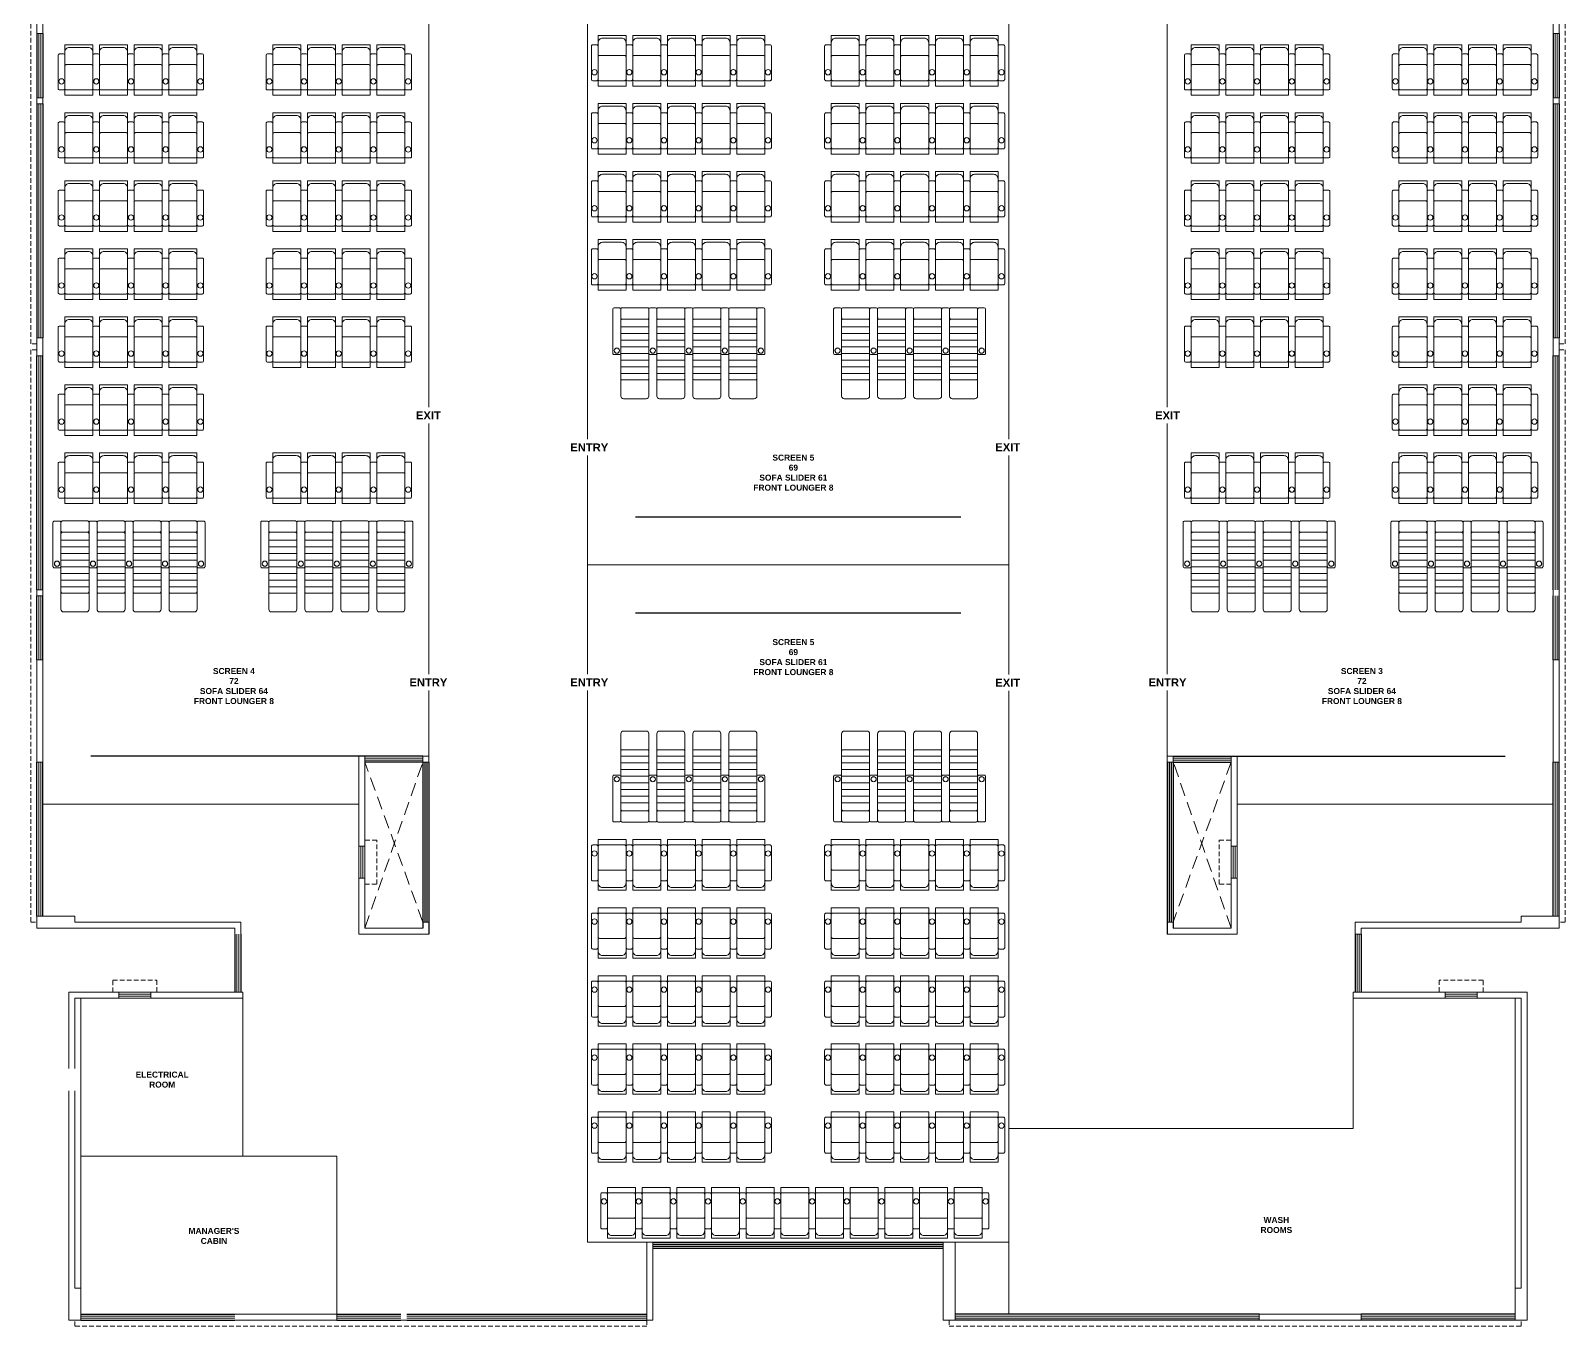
# Model space of a CAD drawing. Header units: inches. Extents: x 1807 to 67852, y 1160 to 20242.
# Drawn here: x 43781 to 44932, y 8234 to 9205 of the extents above; entities that cross this region are included whole.
import ezdxf
from ezdxf.lldxf.tags import DXFTag

# ---------------------------------------------------------------- set-up
doc = ezdxf.new("R2010")
doc.units = ezdxf.units.IN
doc.header["$MEASUREMENT"] = 0
doc.linetypes.add('DASHED', pattern=[0.75, 0.5, -0.25])
for name, color, linetype, lineweight in [('02WINDOW & DOTTED', 8, 'Continuous', 20), ('CHAIRS', 34, 'Continuous', 20), ('elev1', 250, 'Continuous', 15), ('PROJ.', 8, 'DASHED', 20), ('RAILING', 8, 'Continuous', 25), ('Railing 01', 8, 'Continuous', 18), ('text', 7, 'Continuous', 15), ('wall', 7, 'Continuous', 20), ('WALLS', 7, 'Continuous', 20), ('WINDOW', 8, 'Continuous', 15)]:
    doc.layers.add(name, color=color, linetype=linetype, lineweight=lineweight)
doc.layers.add('GF', color=36, linetype='Continuous')
doc.styles.add('title block', font='')
doc.styles.get('title block').set_extended_font_data('Gulim')
tags = doc.linetypes.add('HIDDEN', pattern=[0.375, 0.25, -0.125]).pattern_tags.tags
tags[6:7] = [DXFTag(74, 4), DXFTag(75, 0), DXFTag(340, '0'), DXFTag(46, 1.0), DXFTag(50, 0.0), DXFTag(44, 0.0), DXFTag(45, 0.0)]
tags[4:5] = [DXFTag(74, 4), DXFTag(75, 0), DXFTag(340, '0'), DXFTag(46, 1.0), DXFTag(50, 0.0), DXFTag(44, 0.0), DXFTag(45, 0.0)]

# ---------------------------------------------------------------- blocks, each defined once
blk = doc.blocks.new('Recliner chair-01')
at = {"layer": 'CHAIRS', "lineweight": -2}
for points in [[(-10.5, 1), (-10.5, 26, 0.414214), (-11.5, 27), (-14.5, 27, 0.414214), (-15.5, 26), (-15.5, 1, 0.414214), (-14.5, 0), (-11.5, 0, 0.414214)], [(-7.1, 31.9), (7.1, 31.9, -0.414214), (10.5, 28.5), (10.5, 1, -0.414214), (9.5, 0), (-9.5, 0, -0.414214), (-10.5, 1), (-10.5, 28.5, -0.414214)], [(10.5, 1), (10.5, 26, -0.414214), (11.5, 27), (14.5, 27, -0.414214), (15.5, 26), (15.5, 1, -0.414214), (14.5, 0), (11.5, 0, -0.414214)], [(10.5, 1), (10.5, 18, 0.414214), (9.5, 19), (-9.5, 19, 0.414214), (-10.5, 18), (-10.5, 1, 0.414214), (-9.5, 0), (9.5, 0, 0.414214)]]:
    blk.add_lwpolyline(points, format="xyb", close=True, dxfattribs=at)
at = {"layer": 'CHAIRS', "linetype": 'HIDDEN', "lineweight": -2}
blk.add_lwpolyline([(-10.5, 33.9), (10.5, 33.9), (10.5, -4), (-10.5, -4)], close=True, dxfattribs=at)
at = {"layer": 'CHAIRS', "lineweight": -2}
for centre in [(-13, 6.4), (13.1, 6.4)]:
    blk.add_circle(centre, 2, dxfattribs=at)
blk = doc.blocks.new('*U426')
at = {"layer": 'CHAIRS'}
blk.add_blockref('Recliner chair-01', (0, -14.9), dxfattribs=at)
blk = doc.blocks.new('*U425')
at = {"layer": 'GF', "color": 0, "linetype": 'ByBlock', "lineweight": -2}
for p in [(0, 0), (26, 0), (52, 0), (78, 0)]:
    blk.add_blockref('*U426', p, dxfattribs=at)
at = {"layer": 'GF', "color": 0, "linetype": 'ByBlock', "lineweight": -2, "transparency": 16777216}
for p in [(0, -51), (26, -51), (52, -51), (78, -51), (0, -102), (26, -102), (52, -102), (78, -102), (0, -153), (26, -153), (52, -153), (78, -153), (0, -204), (26, -204), (52, -204), (78, -204), (0, -255), (26, -255), (52, -255), (78, -255), (0, -306), (26, -306), (52, -306), (78, -306)]:
    blk.add_blockref('*U426', p, dxfattribs=at)
blk = doc.blocks.new("Lounger - 21''")
at = {"layer": 'CHAIRS', "color": 250}
for p, q in [((-10.5, -14.3), (10.5, -14.3)), ((-10.5, -19.3), (10.5, -19.3)), ((-10.5, -24.3), (10.5, -24.3)), ((-10.5, -29.3), (10.5, -29.3)), ((-10.5, -34.3), (10.5, -34.3)), ((-10.5, -39.3), (10.5, -39.3)), ((-10.5, -44.3), (10.5, -44.3)), ((-10.5, -49.3), (10.5, -49.3))]:
    blk.add_line(p, q, dxfattribs=at)
at = {"layer": 'CHAIRS'}
for points in [[(-9.5, -8.5), (9.5, -8.5, 0.414214), (10.5, -7.5), (10.5, -1, 0.414214), (9.5, 0), (-9.5, 0, 0.414214), (-10.5, -1), (-10.5, -7.5, 0.414214)], [(-16.5, -1.1), (-16.5, -34.1, 0.414214), (-15.5, -35.1), (-11.5, -35.1, 0.414214), (-10.5, -34.1), (-10.5, -1.1, 0.414214), (-11.5, -0.1), (-15.5, -0.1, 0.414214)], [(-9.5, -8.5), (9.5, -8.5, -0.414214), (10.5, -9.5), (10.5, -66.2, -0.414214), (8.5, -68.2), (-8.5, -68.2, -0.414214), (-10.5, -66.2), (-10.5, -9.5, -0.414214)], [(16.5, -1.1), (16.5, -34.1, -0.414214), (15.5, -35.1), (11.5, -35.1, -0.414214), (10.5, -34.1), (10.5, -1.1, -0.414214), (11.5, -0.1), (15.5, -0.1, -0.414214)]]:
    blk.add_lwpolyline(points, format="xyb", close=True, dxfattribs=at)
blk.add_lwpolyline([(-10.5, -43.7), (-10.5, -53.1, 0.414214), (-9.5, -54.1), (9.5, -54.1, 0.414214), (10.5, -53.1), (10.5, -43.7)], format="xyb", dxfattribs=at)
for centre, radius in [((-13.5, -32.1), 1.99), ((-13.5, -32.1), 1.89), ((13.5, -32.1), 1.99), ((13.5, -32.1), 1.89)]:
    blk.add_circle(centre, radius, dxfattribs=at)
blk = doc.blocks.new('*U430')
at = {"layer": 'CHAIRS'}
blk.add_blockref("Lounger - 21''", (0, 34.1, -172020), dxfattribs=at)
blk = doc.blocks.new('*U429')
at = {"layer": 'elev1', "color": 0, "linetype": 'ByBlock', "lineweight": -2}
for p in [(0, 0), (27, 0), (54, 0), (81, 0)]:
    blk.add_blockref('*U430', p, dxfattribs=at)
blk = doc.blocks.new('*U418')
at = {"layer": 'CHAIRS'}
blk.add_blockref("Lounger - 21''", (0, 34.1, -172020), dxfattribs=at)
blk = doc.blocks.new('*U417')
at = {"layer": 'elev1', "color": 0, "linetype": 'ByBlock', "lineweight": -2}
for p in [(0, 0), (27, 0), (54, 0), (81, 0)]:
    blk.add_blockref('*U418', p, dxfattribs=at)
blk = doc.blocks.new('*U416')
at = {"layer": 'CHAIRS'}
blk.add_blockref('Recliner chair-01', (0, -14.9), dxfattribs=at)
blk = doc.blocks.new('*U415')
at = {"layer": 'GF', "color": 0, "linetype": 'ByBlock', "lineweight": -2}
for p in [(0, 0), (26, 0), (52, 0), (78, 0)]:
    blk.add_blockref('*U416', p, dxfattribs=at)
at = {"layer": 'GF', "color": 0, "linetype": 'ByBlock', "lineweight": -2, "transparency": 16777216}
for p in [(0, -51), (26, -51), (52, -51), (78, -51), (0, -102), (26, -102), (52, -102), (78, -102), (0, -153), (26, -153), (52, -153), (78, -153), (0, -204), (26, -204), (52, -204), (78, -204), (0, -255), (26, -255), (52, -255), (78, -255), (0, -306), (26, -306), (52, -306), (78, -306)]:
    blk.add_blockref('*U416', p, dxfattribs=at)
blk = doc.blocks.new('*U428')
at = {"layer": 'CHAIRS'}
blk.add_blockref("Lounger - 21''", (0, 34.1, -172020), dxfattribs=at)
blk = doc.blocks.new('*U427')
at = {"layer": 'elev1', "color": 0, "linetype": 'ByBlock', "lineweight": -2}
for p in [(0, 0), (27, 0), (54, 0), (81, 0)]:
    blk.add_blockref('*U428', p, dxfattribs=at)
blk = doc.blocks.new('*U422')
at = {"layer": 'CHAIRS'}
blk.add_blockref('Recliner chair-01', (0, -14.9), dxfattribs=at)
blk = doc.blocks.new('*U421')
at = {"layer": 'GF', "color": 0, "linetype": 'ByBlock', "lineweight": -2}
for p in [(0, 0), (26, 0), (52, 0), (78, 0)]:
    blk.add_blockref('*U422', p, dxfattribs=at)
at = {"layer": 'GF', "color": 0, "linetype": 'ByBlock', "lineweight": -2, "transparency": 16777216}
for p in [(0, -51), (26, -51), (52, -51), (78, -51), (0, -102), (26, -102), (52, -102), (78, -102), (0, -153), (26, -153), (52, -153), (78, -153), (0, -204), (26, -204), (52, -204), (78, -204)]:
    blk.add_blockref('*U422', p, dxfattribs=at)
blk = doc.blocks.new('*U432')
at = {"layer": 'CHAIRS'}
blk.add_blockref("Lounger - 21''", (0, 34.1, -172020), dxfattribs=at)
blk = doc.blocks.new('*U431')
at = {"layer": 'elev1', "color": 0, "linetype": 'ByBlock', "lineweight": -2}
for p in [(0, 0), (27, 0), (54, 0), (81, 0)]:
    blk.add_blockref('*U432', p, dxfattribs=at)
blk = doc.blocks.new('*U442')
at = {"layer": 'CHAIRS'}
blk.add_blockref('Recliner chair-01', (0, -14.9), dxfattribs=at)
blk = doc.blocks.new('*U441')
at = {"layer": 'GF', "color": 0, "linetype": 'ByBlock', "lineweight": -2}
for p in [(0, 0), (26, 0), (52, 0), (78, 0)]:
    blk.add_blockref('*U442', p, dxfattribs=at)
at = {"layer": 'GF', "color": 0, "linetype": 'ByBlock', "lineweight": -2, "transparency": 16777216}
for p in [(104, 0), (130, 0), (156, 0), (182, 0), (208, 0), (234, 0), (260, 0)]:
    blk.add_blockref('*U442', p, dxfattribs=at)
blk = doc.blocks.new('*U444')
at = {"layer": 'CHAIRS'}
blk.add_blockref('Recliner chair-01', (0, -14.9), dxfattribs=at)
blk = doc.blocks.new('*U443')
at = {"layer": 'GF', "color": 0, "linetype": 'ByBlock', "lineweight": -2}
for p in [(0, 0), (26, 0), (52, 0), (78, 0)]:
    blk.add_blockref('*U444', p, dxfattribs=at)
at = {"layer": 'GF', "color": 0, "linetype": 'ByBlock', "lineweight": -2, "transparency": 16777216}
for p in [(104, 0), (0, -51), (26, -51), (52, -51), (78, -51), (104, -51), (0, -102), (26, -102), (52, -102), (78, -102), (104, -102), (0, -153), (26, -153), (52, -153), (78, -153), (104, -153), (0, -204), (26, -204), (52, -204), (78, -204), (104, -204)]:
    blk.add_blockref('*U444', p, dxfattribs=at)
blk = doc.blocks.new('*U450')
at = {"layer": 'CHAIRS'}
blk.add_blockref('Recliner chair-01', (0, -14.9), dxfattribs=at)
blk = doc.blocks.new('*U449')
at = {"layer": 'GF', "color": 0, "linetype": 'ByBlock', "lineweight": -2}
for p in [(0, 0), (26, 0), (52, 0), (78, 0)]:
    blk.add_blockref('*U450', p, dxfattribs=at)
at = {"layer": 'GF', "color": 0, "linetype": 'ByBlock', "lineweight": -2, "transparency": 16777216}
for p in [(104, 0), (0, -51), (26, -51), (52, -51), (78, -51), (104, -51), (0, -102), (26, -102), (52, -102), (78, -102), (104, -102), (0, -153), (26, -153), (52, -153), (78, -153), (104, -153), (0, -204), (26, -204), (52, -204), (78, -204), (104, -204)]:
    blk.add_blockref('*U450', p, dxfattribs=at)
blk = doc.blocks.new('*U448')
at = {"layer": 'CHAIRS'}
blk.add_blockref("Lounger - 21''", (0, 34.1, -172020), dxfattribs=at)
blk = doc.blocks.new('*U447')
at = {"layer": 'elev1', "color": 0, "linetype": 'ByBlock', "lineweight": -2}
for p in [(0, 0), (27, 0), (54, 0), (81, 0)]:
    blk.add_blockref('*U448', p, dxfattribs=at)
blk = doc.blocks.new('*U452')
at = {"layer": 'CHAIRS'}
blk.add_blockref("Lounger - 21''", (0, 34.1, -172020), dxfattribs=at)
blk = doc.blocks.new('*U451')
at = {"layer": 'elev1', "color": 0, "linetype": 'ByBlock', "lineweight": -2}
for p in [(0, 0), (27, 0), (54, 0), (81, 0)]:
    blk.add_blockref('*U452', p, dxfattribs=at)
blk = doc.blocks.new('*U446')
at = {"layer": 'CHAIRS'}
blk.add_blockref('Recliner chair-01', (0, -14.9), dxfattribs=at)
blk = doc.blocks.new('*U445')
at = {"layer": 'GF', "color": 0, "linetype": 'ByBlock', "lineweight": -2}
for p in [(0, 0), (26, 0), (52, 0), (78, 0)]:
    blk.add_blockref('*U446', p, dxfattribs=at)
blk = doc.blocks.new('*U454')
at = {"layer": 'CHAIRS'}
blk.add_blockref('Recliner chair-01', (0, -14.9), dxfattribs=at)
blk = doc.blocks.new('*U453')
at = {"layer": 'GF', "color": 0, "linetype": 'ByBlock', "lineweight": -2}
for p in [(0, 0), (26, 0), (52, 0), (78, 0)]:
    blk.add_blockref('*U454', p, dxfattribs=at)
at = {"layer": 'GF', "color": 0, "linetype": 'ByBlock', "lineweight": -2, "transparency": 16777216}
for p in [(0, -51), (26, -51), (52, -51), (78, -51), (0, -102), (26, -102), (52, -102), (78, -102), (0, -153), (26, -153), (52, -153), (78, -153), (0, -204), (26, -204), (52, -204), (78, -204)]:
    blk.add_blockref('*U454', p, dxfattribs=at)
blk = doc.blocks.new('*U456')
at = {"layer": 'CHAIRS'}
blk.add_blockref('Recliner chair-01', (0, -14.9), dxfattribs=at)
blk = doc.blocks.new('*U455')
at = {"layer": 'GF', "color": 0, "linetype": 'ByBlock', "lineweight": -2}
for p in [(0, 0), (26, 0), (52, 0), (78, 0)]:
    blk.add_blockref('*U456', p, dxfattribs=at)
blk = doc.blocks.new('*U489')
at = {"layer": 'CHAIRS'}
blk.add_blockref('Recliner chair-01', (0, -14.9), dxfattribs=at)
blk = doc.blocks.new('*U488')
at = {"layer": 'GF', "color": 0, "linetype": 'ByBlock', "lineweight": -2}
for p in [(0, 0), (26, 0), (52, 0), (78, 0)]:
    blk.add_blockref('*U489', p, dxfattribs=at)
at = {"layer": 'GF', "color": 0, "linetype": 'ByBlock', "lineweight": -2, "transparency": 16777216}
for p in [(104, 0), (0, -51), (26, -51), (52, -51), (78, -51), (104, -51), (0, -102), (26, -102), (52, -102), (78, -102), (104, -102), (0, -153), (26, -153), (52, -153), (78, -153), (104, -153), (0, -204), (26, -204), (52, -204), (78, -204), (104, -204)]:
    blk.add_blockref('*U489', p, dxfattribs=at)
blk = doc.blocks.new('*U487')
at = {"layer": 'CHAIRS'}
blk.add_blockref('Recliner chair-01', (0, -14.9), dxfattribs=at)
blk = doc.blocks.new('*U486')
at = {"layer": 'GF', "color": 0, "linetype": 'ByBlock', "lineweight": -2}
for p in [(0, 0), (26, 0), (52, 0), (78, 0)]:
    blk.add_blockref('*U487', p, dxfattribs=at)
at = {"layer": 'GF', "color": 0, "linetype": 'ByBlock', "lineweight": -2, "transparency": 16777216}
for p in [(104, 0), (0, -51), (26, -51), (52, -51), (78, -51), (104, -51), (0, -102), (26, -102), (52, -102), (78, -102), (104, -102), (0, -153), (26, -153), (52, -153), (78, -153), (104, -153), (0, -204), (26, -204), (52, -204), (78, -204), (104, -204)]:
    blk.add_blockref('*U487', p, dxfattribs=at)
blk = doc.blocks.new('*U483')
at = {"layer": 'CHAIRS'}
blk.add_blockref("Lounger - 21''", (0, 34.1, -172020), dxfattribs=at)
blk = doc.blocks.new('*U482')
at = {"layer": 'elev1', "color": 0, "linetype": 'ByBlock', "lineweight": -2}
for p in [(0, 0), (27, 0), (54, 0), (81, 0)]:
    blk.add_blockref('*U483', p, dxfattribs=at)
blk = doc.blocks.new('*U491')
at = {"layer": 'CHAIRS'}
blk.add_blockref("Lounger - 21''", (0, 34.1, -172020), dxfattribs=at)
blk = doc.blocks.new('*U490')
at = {"layer": 'elev1', "color": 0, "linetype": 'ByBlock', "lineweight": -2}
for p in [(0, 0), (27, 0), (54, 0), (81, 0)]:
    blk.add_blockref('*U491', p, dxfattribs=at)

msp = doc.modelspace()

# ---------------------------------------------------------------- linework, layer by layer
at = {"layer": '02WINDOW & DOTTED', "linetype": 'DASHED', "ltscale": 20}
for p, q in [((44075.1, 8537.2), (44031.6, 8657.2)), ((44031.6, 8532.7), (44075.1, 8657.2)), ((44681.1, 8532.7), (44637.6, 8657.2)), ((44681.1, 8657.2), (44637.6, 8537.2))]:
    msp.add_line(p, q, dxfattribs=at)
at = {"layer": 'PROJ.', "ltscale": 7}
for points in [[(43785.6, 8970.7), (43781.1, 8970.7), (43781.1, 9399.7), (43785.6, 9399.7)], [(44927.1, 8970.7), (44931.6, 8970.7), (44931.6, 9399.7), (44927.1, 9399.7)], [(43785.6, 8966.2), (43781.1, 8966.2), (43781.1, 8537.2), (43785.6, 8537.2)], [(44927.1, 8966.2), (44931.6, 8966.2), (44931.6, 8537.2), (44927.1, 8537.2)], [(44031.6, 8565.7), (44040.6, 8565.7), (44040.6, 8598.7), (44031.6, 8598.7)], [(44681.1, 8565.7), (44672.1, 8565.7), (44672.1, 8598.7), (44681.1, 8598.7)], [(43842.6, 8484.7), (43842.6, 8493.7), (43875.6, 8493.7), (43875.6, 8484.7)], [(44870.1, 8484.7), (44870.1, 8493.7), (44837.1, 8493.7), (44837.1, 8484.7)], [(44243.1, 8238.7), (44243.1, 8234.2), (43814.1, 8234.2), (43814.1, 8238.7)], [(44469.6, 8238.7), (44469.6, 8234.2), (44898.6, 8234.2), (44898.6, 8238.7)]]:
    msp.add_lwpolyline(points, dxfattribs=at)
at = {"layer": 'RAILING'}
for p, q in [((43785.6, 9203.2), (43785.6, 9155.2)), ((43790.1, 9203.2), (43790.1, 9155.2)), ((44922.6, 9203.2), (44922.6, 9155.2)), ((44927.1, 9203.2), (44927.1, 9155.2)), ((43785.6, 9150.7), (43785.6, 8975.2)), ((43790.1, 9150.7), (43790.1, 8975.2)), ((44922.6, 9150.7), (44922.6, 8975.2)), ((44927.1, 9150.7), (44927.1, 8975.2)), ((43785.6, 8786.2), (43785.6, 8961.7)), ((43790.1, 8786.2), (43790.1, 8961.7)), ((44922.6, 8786.2), (44922.6, 8961.7)), ((44927.1, 8786.2), (44927.1, 8961.7)), ((43785.6, 8733.7), (43785.6, 8781.7)), ((43790.1, 8733.7), (43790.1, 8781.7)), ((44922.6, 8733.7), (44922.6, 8781.7)), ((44927.1, 8733.7), (44927.1, 8781.7)), ((43785.6, 8541.7), (43785.6, 8657.2)), ((43790.1, 8541.7), (43790.1, 8657.2)), ((44075.1, 8661.7), (44031.6, 8661.7)), ((44075.1, 8657.2), (44031.6, 8657.2)), ((44075.1, 8657.2), (44075.1, 8532.7)), ((44076.6, 8657.2), (44076.6, 8537.2)), ((44078.1, 8657.2), (44078.1, 8537.2)), ((44079.6, 8657.2), (44079.6, 8528.2)), ((44633.1, 8657.2), (44633.1, 8528.2)), ((44634.6, 8657.2), (44634.6, 8537.2)), ((44636.1, 8657.2), (44636.1, 8537.2)), ((44637.6, 8661.7), (44681.1, 8661.7)), ((44637.6, 8657.2), (44681.1, 8657.2)), ((44637.6, 8657.2), (44637.6, 8532.7)), ((44922.6, 8541.7), (44922.6, 8657.2)), ((44927.1, 8541.7), (44927.1, 8657.2)), ((43934.1, 8528.2), (43934.1, 8484.7)), ((43938.6, 8528.2), (43938.6, 8484.7)), ((44774.1, 8528.2), (44774.1, 8484.7)), ((44778.6, 8528.2), (44778.6, 8484.7)), ((44247.6, 8297.2), (44465.1, 8297.2)), ((44247.6, 8295.7), (44465.1, 8295.7)), ((44247.6, 8294.2), (44465.1, 8294.2)), ((44247.6, 8292.7), (44465.1, 8292.7)), ((44247.6, 8292.7), (44465.1, 8292.7)), ((43818.6, 8243.2), (43934.1, 8243.2)), ((43818.6, 8238.7), (43934.1, 8238.7)), ((44010.6, 8243.2), (44058.6, 8243.2)), ((44010.6, 8238.7), (44058.6, 8238.7)), ((44063.1, 8243.2), (44243.1, 8243.2)), ((44063.1, 8238.7), (44243.1, 8238.7)), ((44645.1, 8243.2), (44474.1, 8243.2)), ((44645.1, 8238.7), (44474.1, 8238.7)), ((44702.1, 8243.2), (44645.1, 8243.2)), ((44702.1, 8238.7), (44645.1, 8238.7)), ((44894.1, 8243.2), (44778.6, 8243.2)), ((44894.1, 8238.7), (44778.6, 8238.7))]:
    msp.add_line(p, q, dxfattribs=at)
at = {"layer": 'Railing 01'}
for p, q in [((43787.1, 9203.2), (43787.1, 9155.2)), ((43788.6, 9203.2), (43788.6, 9155.2)), ((44924.1, 9203.2), (44924.1, 9155.2)), ((44925.6, 9203.2), (44925.6, 9155.2)), ((43787.1, 9150.7), (43787.1, 8975.2)), ((43788.6, 9150.7), (43788.6, 8975.2)), ((44924.1, 9150.7), (44924.1, 8975.2)), ((44925.6, 9150.7), (44925.6, 8975.2)), ((43787.1, 8786.2), (43787.1, 8961.7)), ((43788.6, 8786.2), (43788.6, 8961.7)), ((44924.1, 8786.2), (44924.1, 8961.7)), ((44925.6, 8786.2), (44925.6, 8961.7)), ((43787.1, 8733.7), (43787.1, 8781.7)), ((43788.6, 8733.7), (43788.6, 8781.7)), ((44924.1, 8733.7), (44924.1, 8781.7)), ((44925.6, 8733.7), (44925.6, 8781.7)), ((43787.1, 8541.7), (43787.1, 8657.2)), ((43788.6, 8541.7), (43788.6, 8657.2)), ((44075.1, 8660.2), (44031.6, 8660.2)), ((44075.1, 8658.7), (44031.6, 8658.7)), ((44637.6, 8660.2), (44681.1, 8660.2)), ((44637.6, 8658.7), (44681.1, 8658.7)), ((44924.1, 8541.7), (44924.1, 8657.2)), ((44925.6, 8541.7), (44925.6, 8657.2)), ((43935.6, 8528.2), (43935.6, 8484.7)), ((43937.1, 8528.2), (43937.1, 8484.7)), ((44775.6, 8528.2), (44775.6, 8484.7)), ((44777.1, 8528.2), (44777.1, 8484.7)), ((43818.6, 8241.7), (43934.1, 8241.7)), ((43818.6, 8240.2), (43934.1, 8240.2)), ((44010.6, 8241.7), (44058.6, 8241.7)), ((44010.6, 8240.2), (44058.6, 8240.2)), ((44063.1, 8241.7), (44243.1, 8241.7)), ((44063.1, 8240.2), (44243.1, 8240.2)), ((44645.1, 8241.7), (44474.1, 8241.7)), ((44645.1, 8240.2), (44474.1, 8240.2)), ((44702.1, 8241.7), (44645.1, 8241.7)), ((44702.1, 8240.2), (44645.1, 8240.2)), ((44894.1, 8241.7), (44778.6, 8241.7)), ((44894.1, 8240.2), (44778.6, 8240.2))]:
    msp.add_line(p, q, dxfattribs=at)
at = {"layer": 'wall'}
for p, q in [((43785.6, 9279.7), (43785.6, 9203.2)), ((44927.1, 9279.7), (44927.1, 9203.2)), ((43790.1, 9207.7), (43790.1, 9203.2)), ((44922.6, 9207.7), (44922.6, 9203.2)), ((43790.1, 9203.2), (43785.6, 9203.2)), ((44922.6, 9203.2), (44927.1, 9203.2)), ((43785.6, 9150.7), (43785.6, 9155.2)), ((44927.1, 9150.7), (44927.1, 9155.2)), ((43785.6, 8975.2), (43785.6, 8966.2)), ((44927.1, 8975.2), (44927.1, 8966.2)), ((43785.6, 8961.7), (43785.6, 8970.7)), ((44927.1, 8961.7), (44927.1, 8970.7)), ((43785.6, 8786.2), (43785.6, 8781.7)), ((44927.1, 8786.2), (44927.1, 8781.7)), ((43785.6, 8657.2), (43785.6, 8733.7)), ((44922.6, 8733.7), (44927.1, 8733.7)), ((44922.6, 8729.2), (44922.6, 8733.7)), ((44927.1, 8657.2), (44927.1, 8733.7)), ((43790.1, 8657.2), (43790.1, 8729.2)), ((44922.6, 8657.2), (44922.6, 8729.2)), ((44031.6, 8661.7), (44027.1, 8661.7)), ((44027.1, 8661.7), (44027.1, 8594.2)), ((44031.6, 8661.7), (44031.6, 8594.2)), ((44075.1, 8657.2), (44079.6, 8657.2)), ((44637.6, 8657.2), (44633.1, 8657.2)), ((44681.1, 8661.7), (44685.6, 8661.7)), ((44681.1, 8661.7), (44681.1, 8594.2)), ((44685.6, 8661.7), (44685.6, 8594.2)), ((44922.6, 8661.7), (44922.6, 8661.7)), ((44922.6, 8657.2), (44927.1, 8657.2)), ((44031.6, 8594.2), (44027.1, 8594.2)), ((44681.1, 8594.2), (44685.6, 8594.2)), ((44031.6, 8570.2), (44027.1, 8570.2)), ((44027.1, 8570.2), (44027.1, 8528.2)), ((44031.6, 8570.2), (44031.6, 8532.7)), ((44681.1, 8570.2), (44685.6, 8570.2)), ((44681.1, 8570.2), (44681.1, 8532.7)), ((44685.6, 8570.2), (44685.6, 8528.2)), ((43809.6, 8541.7), (43785.6, 8541.7)), ((43785.6, 8541.7), (43785.6, 8532.7)), ((43809.6, 8541.7), (43809.6, 8541.7)), ((43809.6, 8541.7), (43814.1, 8541.7)), ((43814.1, 8537.2), (43814.1, 8541.7)), ((43938.6, 8537.2), (43814.1, 8537.2)), ((43938.6, 8528.2), (43938.6, 8537.2)), ((44774.1, 8537.2), (44898.6, 8537.2)), ((44774.1, 8528.2), (44774.1, 8537.2)), ((44898.6, 8537.2), (44898.6, 8541.7)), ((44903.1, 8541.7), (44898.6, 8541.7)), ((44903.1, 8541.7), (44927.1, 8541.7)), ((44903.1, 8541.7), (44903.1, 8541.7)), ((44927.1, 8541.7), (44927.1, 8532.7)), ((43934.1, 8532.7), (43785.6, 8532.7)), ((43934.1, 8528.2), (43934.1, 8532.7)), ((43934.1, 8528.2), (43934.1, 8532.7)), ((44027.1, 8528.2), (44079.6, 8528.2)), ((44031.6, 8532.7), (44075.1, 8532.7)), ((44685.6, 8528.2), (44633.1, 8528.2)), ((44681.1, 8532.7), (44637.6, 8532.7)), ((44778.6, 8528.2), (44774.1, 8528.2)), ((44778.6, 8528.2), (44778.6, 8532.7)), ((44778.6, 8532.7), (44927.1, 8532.7)), ((43809.6, 8484.7), (43809.6, 8238.7)), ((43847.1, 8484.7), (43809.6, 8484.7)), ((43814.1, 8480.2), (43814.1, 8262.7)), ((43847.1, 8480.2), (43814.1, 8480.2)), ((43847.1, 8484.7), (43847.1, 8480.2)), ((43940.1, 8484.7), (43871.1, 8484.7)), ((43871.1, 8484.7), (43871.1, 8480.2)), ((43940.1, 8480.2), (43871.1, 8480.2)), ((43940.1, 8484.7), (43940.1, 8480.2)), ((44772.6, 8484.7), (44772.6, 8480.2)), ((44772.6, 8484.7), (44841.6, 8484.7)), ((44772.6, 8480.2), (44841.6, 8480.2)), ((44841.6, 8484.7), (44841.6, 8480.2)), ((44865.6, 8484.7), (44865.6, 8480.2)), ((44865.6, 8484.7), (44903.1, 8484.7)), ((44865.6, 8480.2), (44898.6, 8480.2)), ((44898.6, 8480.2), (44898.6, 8262.7)), ((44903.1, 8484.7), (44903.1, 8238.7)), ((44243.1, 8297.2), (44247.6, 8297.2)), ((44243.1, 8238.7), (44243.1, 8297.2)), ((44247.6, 8238.7), (44247.6, 8297.2)), ((44465.1, 8238.7), (44465.1, 8297.2)), ((44469.6, 8297.2), (44465.1, 8297.2)), ((44469.6, 8297.2), (44469.6, 8297.2)), ((44474.1, 8297.2), (44469.6, 8297.2)), ((44474.1, 8297.2), (44474.1, 8292.7)), ((44474.1, 8238.7), (44474.1, 8292.7)), ((44474.1, 8292.7), (44474.1, 8292.7)), ((43818.6, 8262.7), (43818.6, 8238.7)), ((44894.1, 8262.7), (44894.1, 8238.7)), ((43818.6, 8238.7), (43809.6, 8238.7)), ((43934.1, 8243.2), (44006.1, 8243.2)), ((43934.1, 8238.7), (44010.6, 8238.7)), ((44006.1, 8243.2), (44006.1, 8243.2)), ((44006.1, 8243.2), (44010.6, 8243.2)), ((44010.6, 8243.2), (44010.6, 8238.7)), ((44063.1, 8238.7), (44058.6, 8238.7)), ((44243.1, 8238.7), (44247.6, 8238.7)), ((44474.1, 8238.7), (44465.1, 8238.7)), ((44702.1, 8243.2), (44702.1, 8238.7)), ((44706.6, 8243.2), (44702.1, 8243.2)), ((44778.6, 8238.7), (44702.1, 8238.7)), ((44706.6, 8243.2), (44706.6, 8243.2)), ((44778.6, 8243.2), (44706.6, 8243.2)), ((44894.1, 8238.7), (44903.1, 8238.7))]:
    msp.add_line(p, q, dxfattribs=at)
at = {"layer": 'WALLS', "lineweight": 30}
for p, q in [((44234.4, 8841), (44478.3, 8841)), ((44234.4, 8769), (44478.3, 8769)), ((44043.6, 8661.7), (43826.1, 8661.7)), ((44669.1, 8661.7), (44886.6, 8661.7))]:
    msp.add_line(p, q, dxfattribs=at)
at = {"layer": 'WALLS'}
for p, q in [((43814.1, 8480.2), (43940.1, 8480.2)), ((43818.6, 8480.2), (43940.1, 8480.2)), ((43940.1, 8243.2), (43818.6, 8243.2))]:
    msp.add_line(p, q, dxfattribs=at)
for points in [[(44514.3, 9312.7), (44198.4, 9312.7), (44198.4, 8805), (44514.3, 8805)], [(44079.6, 8661.7), (44027.1, 8661.7), (44027.1, 8625.7), (43790.1, 8625.7), (43790.1, 9275.2), (44079.6, 9275.2)], [(43790.1, 9150.7), (43785.6, 9150.7), (43785.6, 9155.2), (43790.1, 9155.2)], [(44922.6, 9155.2), (44927.1, 9155.2), (44927.1, 9150.7), (44922.6, 9150.7)], [(43790.1, 8961.7), (43785.6, 8961.7), (43785.6, 8975.2), (43790.1, 8975.2)], [(44922.6, 8975.2), (44927.1, 8975.2), (44927.1, 8961.7), (44922.6, 8961.7)], [(44514.3, 8297.2), (44198.4, 8297.2), (44198.4, 8805), (44514.3, 8805)], [(43790.1, 8781.7), (43785.6, 8781.7), (43785.6, 8786.2), (43790.1, 8786.2)], [(43785.6, 8733.7), (43790.1, 8733.7), (43790.1, 8657.2), (43785.6, 8657.2)], [(44075.1, 8661.7), (44079.6, 8661.7), (44079.6, 8657.2), (44075.1, 8657.2)], [(44637.6, 8661.7), (44633.1, 8661.7), (44633.1, 8657.2), (44637.6, 8657.2)]]:
    msp.add_lwpolyline(points, close=True, dxfattribs=at)
for points in [[(44075.1, 8537.2), (44079.6, 8537.2)], [(44637.6, 8537.2), (44633.1, 8537.2)], [(44898.6, 8480.2), (44772.6, 8480.2), (44772.6, 8382.4), (44514.3, 8382.4), (44514.3, 8243.2), (44894.1, 8243.2), (44894.1, 8480.2), (44772.6, 8480.2)], [(43818.6, 8262.7), (43814.1, 8262.7)], [(44894.1, 8262.7), (44898.6, 8262.7)], [(44778.6, 8243.2), (44778.6, 8238.7)]]:
    msp.add_lwpolyline(points, dxfattribs=at)
at = {"layer": 'WINDOW'}
for p, q in [((44027.1, 8594.2), (44027.1, 8570.2)), ((44028.6, 8594.2), (44028.6, 8570.2)), ((44030.1, 8594.2), (44030.1, 8570.2)), ((44031.6, 8594.2), (44031.6, 8570.2)), ((44681.1, 8594.2), (44681.1, 8570.2)), ((44682.6, 8594.2), (44682.6, 8570.2)), ((44684.1, 8594.2), (44684.1, 8570.2)), ((44685.6, 8594.2), (44685.6, 8570.2)), ((43871.1, 8484.7), (43847.1, 8484.7)), ((43871.1, 8483.2), (43847.1, 8483.2)), ((43871.1, 8481.7), (43847.1, 8481.7)), ((43871.1, 8480.2), (43847.1, 8480.2)), ((44841.6, 8484.7), (44865.6, 8484.7)), ((44841.6, 8483.2), (44865.6, 8483.2)), ((44841.6, 8481.7), (44865.6, 8481.7)), ((44841.6, 8480.2), (44865.6, 8480.2))]:
    msp.add_line(p, q, dxfattribs=at)

# ---------------------------------------------------------------- block references
at = {"layer": 'elev1'}
for name, p, rotation in [('*U490', (44234, 8963.6, 172020), 359.9999999998031), ('*U431', (43814.3, 8803.8, 172020), 359.9999999999952), ('*U447', (44480.5, 8646.3, 172020), 179.9999999998028)]:
    msp.add_blockref(name, p, dxfattribs=dict(at, rotation=rotation))
at = {"layer": 'elev1', "xscale": -1}
for name, p in [('*U482', (44480.5, 8963.6, 172020)), ('*U417', (44898.4, 8803.8, 172020))]:
    msp.add_blockref(name, p, dxfattribs=at)
for name, p, rotation in [('*U427', (44051.1, 8803.8, 172020), 359.9999999999952), ('*U451', (44234, 8646.3, 172020), 180.0000000001969)]:
    msp.add_blockref(name, p, dxfattribs=dict(at, rotation=rotation))
at = {"layer": 'elev1'}
msp.add_blockref('*U429', (44661.6, 8803.8, 172020), dxfattribs=at)
at = {"layer": 'GF', "xscale": -1}
for name, p in [('*U488', (44320.9, 9233.8)), ('*U425', (44895.4, 9175.9))]:
    msp.add_blockref(name, p, dxfattribs=at)
at = {"layer": 'GF'}
for name, p, rotation in [('*U486', (44391.8, 9233.8), 359.9999999998665), ('*U415', (43817.2, 9175.9), 359.9999999999952), ('*U443', (44320.9, 8376.1), 179.9999999998792)]:
    msp.add_blockref(name, p, dxfattribs=dict(at, rotation=rotation))
at = {"layer": 'GF', "xscale": -1}
for name, p, rotation in [('*U421', (44051.1, 9175.9), 359.9999999999952), ('*U445', (44051.1, 8869.9), 359.9999999999952), ('*U449', (44391.8, 8376.1), 180.0000000001335), ('*U441', (44223.9, 8319.3), 180)]:
    msp.add_blockref(name, p, dxfattribs=dict(at, rotation=rotation))
at = {"layer": 'GF'}
for name, p in [('*U453', (44661.5, 9175.9)), ('*U455', (44661.5, 8869.9))]:
    msp.add_blockref(name, p, dxfattribs=at)

# ---------------------------------------------------------------- texts
at = {"layer": 'text', "char_height": 4.5, "width": 139.144, "attachment_point": 4, "style": 'title block', "bg_fill": 2}
for s, insert in [('\\pxqc;{\\fArial|b1|i0|c0|p34;SCREEN 3\\P72\\PSOFA SLIDER 64\\PFRONT LOUNGER 8}', (44709.5, 8714.1)), ("\\pxqc,t17;{\\fArial|b1|i0|c0|p34;MANAGER'S\\PCABIN}", (43848.9, 8301.9))]:
    msp.add_mtext(s, dxfattribs=dict(at, insert=insert))

# ---------------------------------------------------------------- next in the draw order: linework, layer by layer
at = {"layer": 'WALLS'}
for points in [[(44633.1, 8661.7), (44685.6, 8661.7), (44685.6, 8625.7), (44922.6, 8625.7), (44922.6, 9275.2), (44633.1, 9275.2)], [(44010.6, 8361.7), (43818.6, 8361.7), (43818.6, 8243.2), (44010.6, 8243.2)]]:
    msp.add_lwpolyline(points, close=True, dxfattribs=at)

# ---------------------------------------------------------------- next in the draw order: texts
at = {"layer": 'text', "width": 139.144, "style": 'title block', "bg_fill": 2}
for s, insert, char_height, attachment_point in [('\\pxqc;{\\fArial|b1|i0|c0|p34;EXIT}', (44148.8, 8917), 6, 6), ('\\pxqc;{\\fArial|b1|i0|c0|p34;ENTRY}', (44130.3, 8893), 6, 4), ('\\pxqc;{\\fArial|b1|i0|c0|p34;EXIT}', (44444, 8893.2), 6, 4), ('\\pxqc;{\\fArial|b1|i0|c0|p34;SCREEN 5\\P69\\PSOFA SLIDER 61\\PFRONT LOUNGER 8}', (44283.3, 8874.1), 4.5, 4), ('\\pxqc;{\\fArial|b1|i0|c0|p34;SCREEN 5\\P69\\PSOFA SLIDER 61\\PFRONT LOUNGER 8}', (44283.3, 8735.8), 4.5, 4), ('\\pxqc;{\\fArial|b1|i0|c0|p34;SCREEN 4\\P72\\PSOFA SLIDER 64\\PFRONT LOUNGER 8}', (44003, 8714.1), 4.5, 6), ('\\pxqc;{\\fArial|b1|i0|c0|p34;ELECTRICAL\\PROOM}', (43810.1, 8419.1), 4.5, 4), ('\\pxqc;{\\fArial|b1|i0|c0|p34;WASH\\PROOMS}', (44645.4, 8310.1), 4.5, 4)]:
    msp.add_mtext(s, dxfattribs=dict(at, insert=insert, char_height=char_height, attachment_point=attachment_point))

# ---------------------------------------------------------------- next in the draw order: linework, layer by layer
at = {"layer": 'WALLS'}
msp.add_lwpolyline([(43940.1, 8361.7), (43818.6, 8361.7), (43818.6, 8480.2), (43940.1, 8480.2)], close=True, dxfattribs=at)

# ---------------------------------------------------------------- next in the draw order: texts
at = {"layer": 'text', "char_height": 6, "width": 139.144, "style": 'title block', "bg_fill": 2}
for s, insert, attachment_point in [('\\pxqc;{\\fArial|b1|i0|c0|p34;EXIT}', (44563.8, 8917), 4), ('\\pxqc;{\\fArial|b1|i0|c0|p34;ENTRY}', (44148.8, 8716.9), 6), ('\\pxqc;{\\fArial|b1|i0|c0|p34;ENTRY}', (44563.8, 8716.9), 4)]:
    msp.add_mtext(s, dxfattribs=dict(at, insert=insert, attachment_point=attachment_point))

# ---------------------------------------------------------------- next in the draw order: texts
at = {"layer": 'text', "char_height": 6, "width": 139.144, "attachment_point": 4, "style": 'title block', "bg_fill": 2}
for s, insert in [('\\pxqc;{\\fArial|b1|i0|c0|p34;ENTRY}', (44130.3, 8716.9)), ('\\pxqc;{\\fArial|b1|i0|c0|p34;EXIT}', (44444, 8716.7))]:
    msp.add_mtext(s, dxfattribs=dict(at, insert=insert))

doc.saveas('drawing.dxf')
